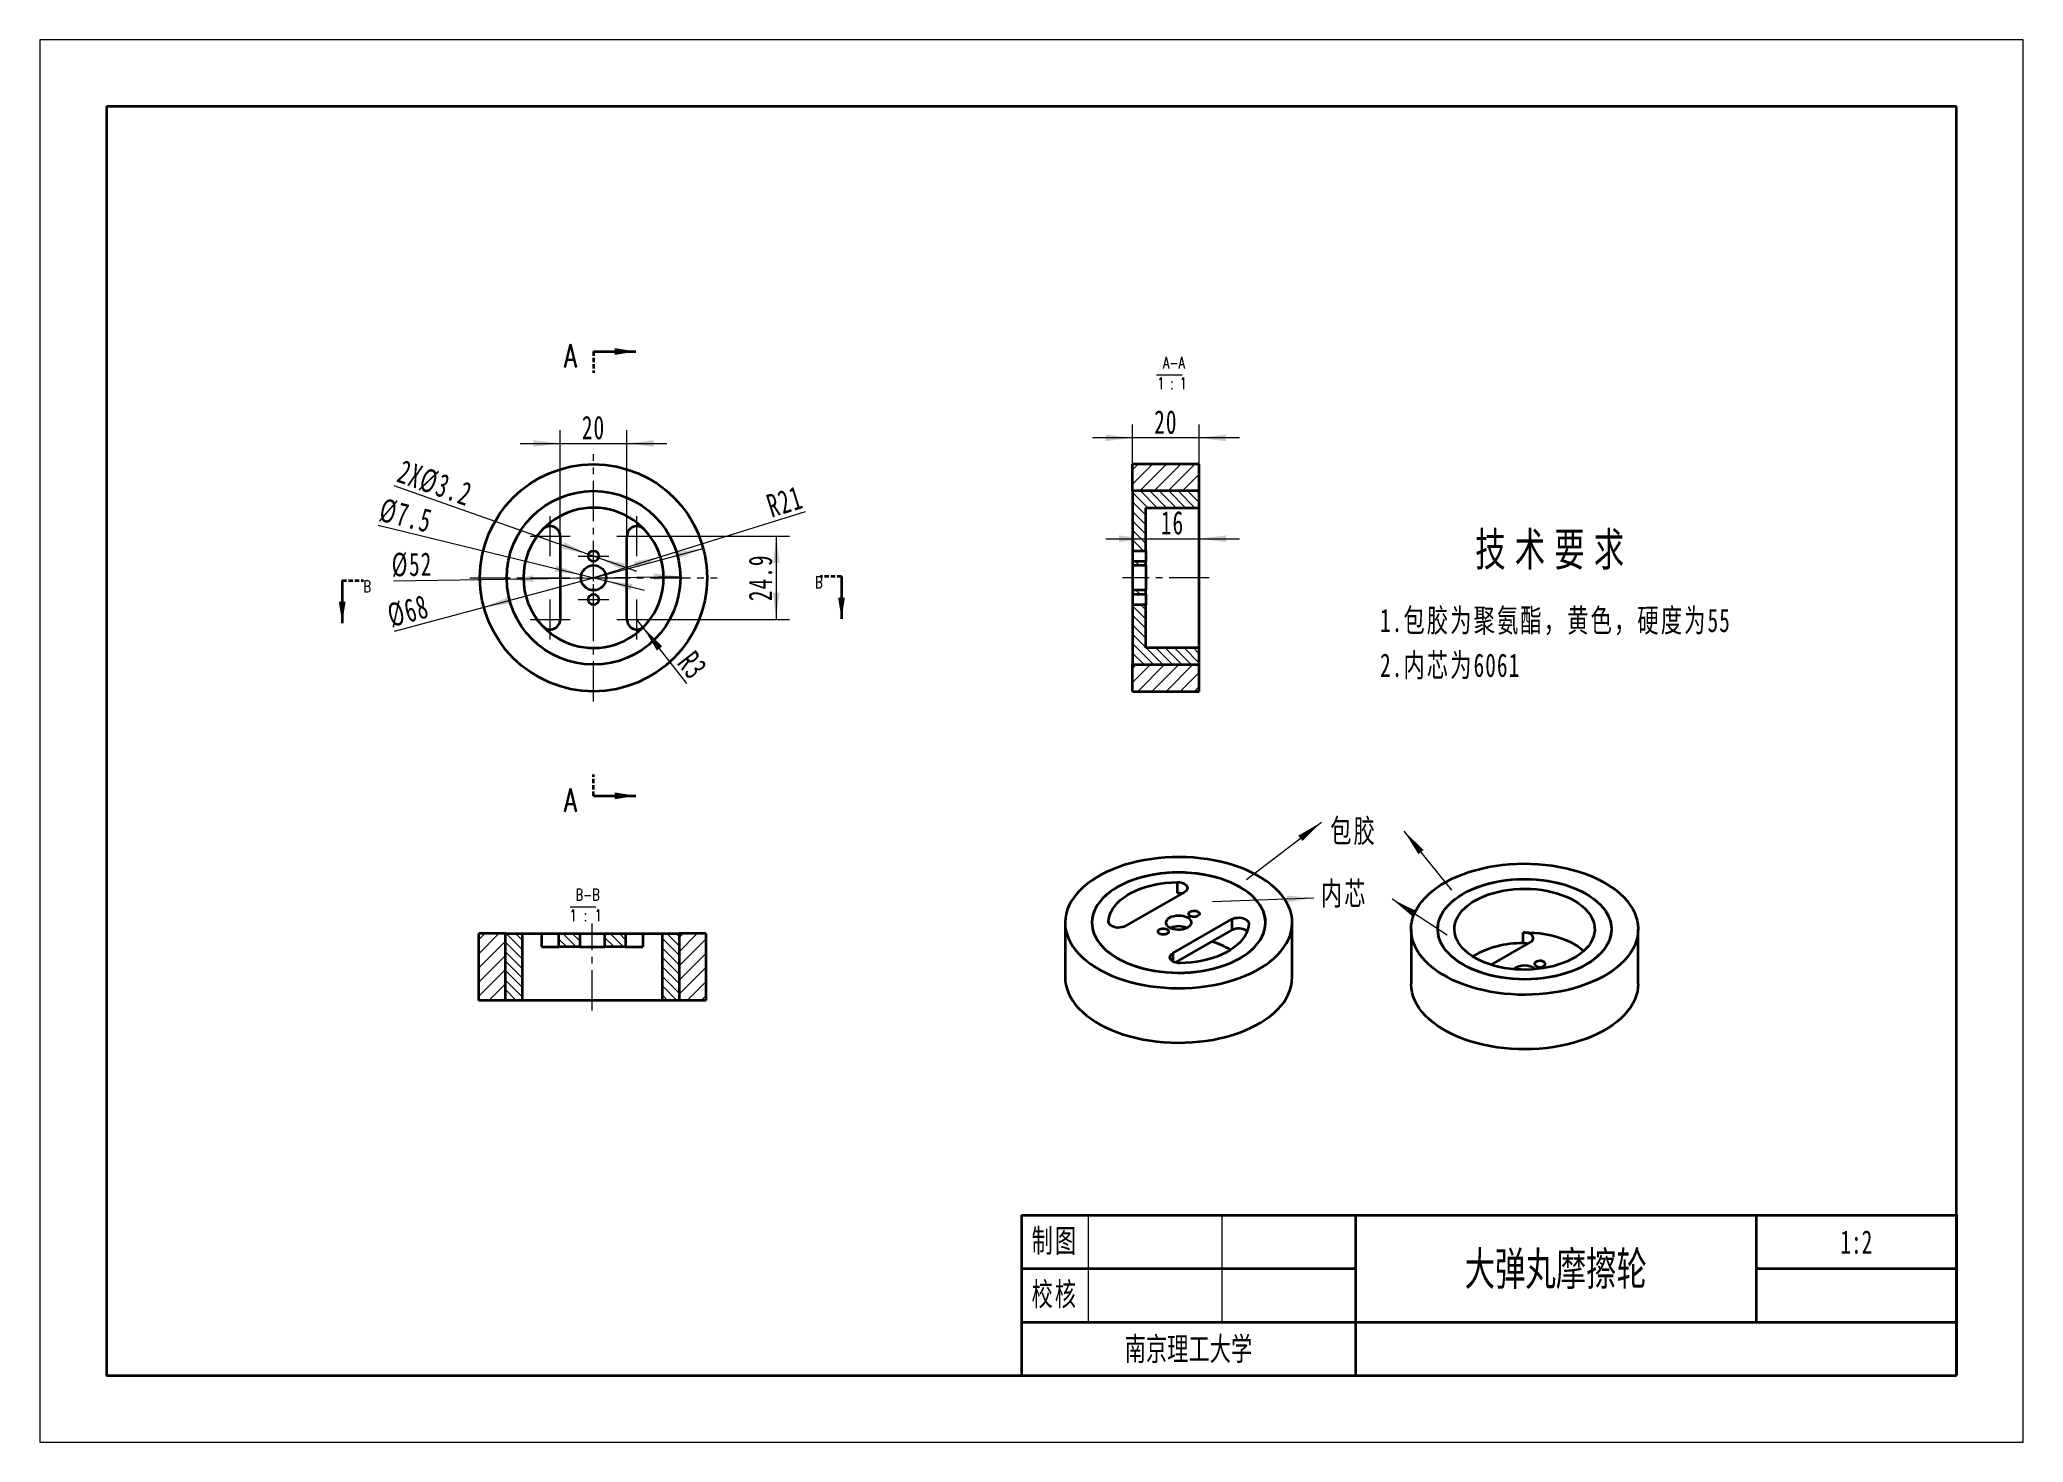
# Model space of a CAD drawing. Header units: millimetres. Extents: x -297 to 297, y -210 to 210.
import ezdxf
from ezdxf.enums import TextEntityAlignment as Align

# ---------------------------------------------------------------- set-up
doc = ezdxf.new("R2010")
doc.units = ezdxf.units.MM
doc.linetypes.add('HIDDEN', pattern=[1.905, 1.27, -0.635])
doc.linetypes.add('点画线', pattern=[18, 12, -2, 2, -2])
doc.layers.get('0').update_dxf_attribs({"lineweight": 35})
for name, color, linetype, lineweight in [('中心线层', 1, '点画线', 18), ('剖面线层', 4, 'Continuous', 18), ('图框', 7, 'Continuous', 18), ('尺寸线层', 3, 'Continuous', 18), ('粗实线层', 7, 'Continuous', 35), ('细实线层', 7, 'Continuous', 18)]:
    doc.layers.add(name, color=color, linetype=linetype, lineweight=lineweight)
doc.styles.add('SLDTEXTSTYLE4', font='txt.shx', dxfattribs={"width": 0.7, "bigfont": 'gbcbig.shx'})
doc.styles.add('SLDTEXTSTYLE5', font='txt.shx', dxfattribs={"width": 0.7, "bigfont": 'gbcbig.shx'})
doc.styles.add('SLDTEXTSTYLE6', font='txt.shx', dxfattribs={"width": 0.62, "bigfont": 'gbcbig.shx'})
doc.styles.add('TitleStyle', font='', dxfattribs={"width": 0.667})
doc.styles.add('标准', font='', dxfattribs={"width": 0.667})
doc.styles.get('TitleStyle').set_extended_font_data('宋体')
doc.styles.get('标准').set_extended_font_data('宋体')
doc.dimstyles.new('GB_尺寸', dxfattribs={"dimscale": 2, "dimtxt": 3.5, "dimasz": 4, "dimexe": 2, "dimexo": 0, "dimtad": 1, "dimdsep": 46, "dimtxsty": '标准', "dimblk": '_CAXARROW', "dimcen": 0, "dimdle": 8, "dimazin": 2, "dimtfac": 0.707107, "dimtdec": 3, "dimtmove": 2, "dimatfit": 3, "dimfxl": 1, "dimfrac": 2, "dimtolj": 1, "dimarcsym": 1})
pattern_1 = [(45, (0, 0), (-2.12132, 2.12132), [])]
pattern_2 = [(315, (0, 0), (1.414214, 1.414214), [])]

# ---------------------------------------------------------------- blocks, each defined once
blk = doc.blocks.new('$CAXA_FRAME_13B17AC1$')
at = {"layer": '粗实线层'}
for p, q in [((-138.5, 95), (-138.5, -95)), ((138.5, 95), (-138.5, 95)), ((138.5, -95), (138.5, 95)), ((-138.5, -95), (138.5, -95))]:
    blk.add_line(p, q, dxfattribs=at)
at = {"layer": '细实线层'}
for p, q in [((148.5, 105), (-148.5, 105)), ((-148.5, 105), (-148.5, -105)), ((148.5, -105), (148.5, 105)), ((-148.5, -105), (148.5, -105))]:
    blk.add_line(p, q, dxfattribs=at)
blk = doc.blocks.new('$CAXA_TITLE_151E506F$')
at = {"layer": '粗实线层'}
for p, q in [((-140, 24), (-140, 0)), ((-140, 24), (0, 24)), ((-90, 24), (-90, 0)), ((-30, 24), (-30, 8)), ((0, 24), (0, 0)), ((0, 24), (0, 8)), ((-140, 16), (-90, 16)), ((-30, 16), (0, 16)), ((-140, 8), (0, 8)), ((-140, 0), (0, 0))]:
    blk.add_line(p, q, dxfattribs=at)
at = {"layer": '细实线层'}
for p, q in [((-130, 24), (-130, 8)), ((-110, 24), (-110, 8))]:
    blk.add_line(p, q, dxfattribs=at)
at = {"layer": '尺寸线层', "char_height": 3.481, "width": 18, "attachment_point": 5, "line_spacing_factor": 0.963108, "style": '标准'}
for s, insert in [('\\T1.1;制图', (-135, 20)), ('\\T1.1;校核', (-135, 12))]:
    blk.add_mtext(s, dxfattribs=dict(at, insert=insert))
at = {"layer": '尺寸线层', "style": '标准', "width": 0.667}
for tag, height, p in [('制图签名', 3.63, (-120, 20)), ('制图日期', 3.63, (-100, 20)), ('图纸比例', 3.63, (-15, 20)), ('图纸名称', 5.19, (-60, 16)), ('校核签名', 3.63, (-120, 12)), ('校核日期', 3.63, (-100, 12)), ('重量', 3.63, (-15, 12)), ('院校名称', 3.63, (-115, 4)), ('图纸编号', 3.63, (-45, 4))]:
    blk.add_attdef(tag, text='', height=height, dxfattribs=at).set_placement(p, align=Align.MIDDLE_CENTER)
blk = doc.blocks.new('SW_NOTE_0')
at = {"layer": '图框', "color": 0}
blk.add_line((-1.23, -0.86), (6.45, -0.86), dxfattribs=at)
at = {"layer": '图框', "color": 0, "char_height": 3.5, "attachment_point": 2}
for s, insert, width, style in [('A-A', (3.94, 4.51), 9.8, 'SLDTEXTSTYLE5'), ('1 : 1', (3.37, -1.7), 9.92, 'SLDTEXTSTYLE6')]:
    blk.add_mtext(s, dxfattribs=dict(at, insert=insert, width=width, style=style))
blk = doc.blocks.new('*X5')
at = {"layer": '尺寸线层', "linetype": 'Continuous'}
for points in [[(-98.31, 57.68), (-106.3, 56.57), (-105.78, 54.64)], [(-163.99, 40.06), (-156.52, 43.1), (-156, 41.17)]]:
    blk.add_hatch(color=0, dxfattribs=at).paths.add_polyline_path(points, flags=0)
at = {"layer": '尺寸线层', "color": 0, "linetype": 'Continuous'}
blk.add_line((-190.77, 32.88), (-98.31, 57.68), dxfattribs=at)
at = {"layer": '尺寸线层', "color": 0, "insert": (-186.65, 38.86), "char_height": 7, "width": 22.0982, "attachment_point": 5, "rotation": 15.01448, "line_spacing_factor": 1.15057, "style": '标准'}
blk.add_mtext('\\T1.1;%%C68', dxfattribs=at)
blk = doc.blocks.new('_CAXARROW')
blk.add_hatch(color=0).paths.add_polyline_path([(0, 0), (-1, 0.125), (-1, -0.125)], flags=0)
blk = doc.blocks.new('*X6')
at = {"layer": '尺寸线层', "linetype": 'Continuous'}
for points in [[(-157.15, 48.48), (-149.16, 49.6), (-149.13, 47.6)], [(-105.15, 49.26), (-113.17, 50.14), (-113.14, 48.14)]]:
    blk.add_hatch(color=0, dxfattribs=at).paths.add_polyline_path(points, flags=0)
at = {"layer": '尺寸线层', "color": 0, "linetype": 'Continuous'}
blk.add_line((-190.94, 47.97), (-105.15, 49.26), dxfattribs=at)
at = {"layer": '尺寸线层', "color": 0, "insert": (-185.5, 52.76), "char_height": 7, "width": 22.046, "attachment_point": 5, "rotation": 0.86085, "line_spacing_factor": 1.15057, "style": '标准'}
blk.add_mtext('\\T1.1;%%C52', dxfattribs=at)
blk = doc.blocks.new('*X7')
at = {"layer": '尺寸线层', "linetype": 'Continuous'}
for points in [[(-134.79, 49.76), (-142.32, 52.63), (-142.8, 50.69)], [(-127.51, 47.98), (-119.5, 47.05), (-119.97, 45.1)]]:
    blk.add_hatch(color=0, dxfattribs=at).paths.add_polyline_path(points, flags=0)
at = {"layer": '尺寸线层', "color": 0, "linetype": 'Continuous'}
blk.add_line((-195.59, 64.63), (-115.85, 45.12), dxfattribs=at)
at = {"layer": '尺寸线层', "color": 0, "insert": (-187.34, 67.43), "char_height": 7, "width": 29.3912, "attachment_point": 5, "rotation": 346.25078, "line_spacing_factor": 1.15057, "style": '标准'}
blk.add_mtext('\\T1.1;%%C7.5', dxfattribs=at)
blk = doc.blocks.new('*X8')
at = {"layer": '尺寸线层', "linetype": 'Continuous'}
for points in [[(-132.66, 55.9), (-139.87, 59.51), (-140.53, 57.62)], [(-129.64, 54.83), (-121.76, 53.11), (-122.43, 51.22)]]:
    blk.add_hatch(color=0, dxfattribs=at).paths.add_polyline_path(points, flags=0)
at = {"layer": '尺寸线层', "color": 0, "linetype": 'Continuous'}
blk.add_line((-190.9, 76.49), (-118.33, 50.83), dxfattribs=at)
at = {"layer": '尺寸线层', "color": 0, "insert": (-178.66, 77.16), "char_height": 7, "width": 45.2815, "attachment_point": 5, "rotation": 340.52873, "line_spacing_factor": 1.15057, "style": '标准'}
blk.add_mtext('\\T1.1;2X%%C3.2', dxfattribs=at)
blk = doc.blocks.new('*X9')
at = {"layer": '尺寸线层', "linetype": 'Continuous'}
for points in [[(-141.15, 89.09), (-149.15, 90.09), (-149.15, 88.09)], [(-121.15, 89.09), (-113.15, 90.09), (-113.15, 88.09)]]:
    blk.add_hatch(color=0, dxfattribs=at).paths.add_polyline_path(points, flags=0)
at = {"layer": '尺寸线层', "color": 0, "linetype": 'Continuous'}
for p, q in [((-141.15, 61.32), (-141.15, 93.09)), ((-121.15, 61.32), (-121.15, 93.09)), ((-153.15, 89.09), (-109.15, 89.09))]:
    blk.add_line(p, q, dxfattribs=at)
at = {"layer": '尺寸线层', "color": 0, "insert": (-131.15, 93.81), "char_height": 7, "width": 14, "attachment_point": 5, "line_spacing_factor": 1.15057, "style": '标准'}
blk.add_mtext('\\T1.1;20', dxfattribs=at)
blk = doc.blocks.new('*X10')
at = {"layer": '尺寸线层', "linetype": 'Continuous'}
for points in [[(-76.42, 61.32), (-75.42, 53.32), (-77.42, 53.32)], [(-76.42, 36.42), (-75.42, 44.42), (-77.42, 44.42)]]:
    blk.add_hatch(color=0, dxfattribs=at).paths.add_polyline_path(points, flags=0)
at = {"layer": '尺寸线层', "color": 0, "linetype": 'Continuous'}
for p, q in [((-118.15, 61.32), (-72.42, 61.32)), ((-76.42, 61.32), (-76.42, 36.42)), ((-118.15, 36.42), (-72.42, 36.42))]:
    blk.add_line(p, q, dxfattribs=at)
at = {"layer": '尺寸线层', "color": 0, "insert": (-81.13, 48.87), "char_height": 7, "width": 27.3045, "attachment_point": 5, "rotation": 90, "line_spacing_factor": 1.15057, "style": '标准'}
blk.add_mtext('\\T1.1;24.9', dxfattribs=at)
blk = doc.blocks.new('*X11')
at = {"layer": '尺寸线层', "linetype": 'Continuous'}
blk.add_hatch(color=0, dxfattribs=at).paths.add_polyline_path([(-111.11, 55.13), (-118.44, 51.79), (-119.04, 53.7)], flags=0)
at = {"layer": '尺寸线层', "color": 0, "linetype": 'Continuous'}
blk.add_line((-67.79, 68.67), (-131.15, 48.87), dxfattribs=at)
at = {"layer": '尺寸线层', "color": 0, "linetype": 'Continuous', "insert": (-73.88, 71.73), "char_height": 7, "width": 19.5941, "attachment_point": 5, "rotation": 17.36053, "line_spacing_factor": 1.15057, "style": '标准'}
blk.add_mtext('\\T1.1;R21', dxfattribs=at)
blk = doc.blocks.new('*X12')
at = {"layer": '尺寸线层', "linetype": 'Continuous'}
blk.add_hatch(color=0, dxfattribs=at).paths.add_polyline_path([(-116.31, 34.05), (-112.19, 27.12), (-110.61, 28.35)], flags=0)
at = {"layer": '尺寸线层', "color": 0, "linetype": 'Continuous'}
blk.add_line((-103.25, 17.25), (-118.15, 36.42), dxfattribs=at)
at = {"layer": '尺寸线层', "color": 0, "linetype": 'Continuous', "insert": (-101.49, 22.66), "char_height": 7, "width": 14, "attachment_point": 5, "rotation": 307.86108, "line_spacing_factor": 1.15057, "style": '标准'}
blk.add_mtext('\\T1.1;R3', dxfattribs=at)
blk = doc.blocks.new('*X13')
at = {"layer": '尺寸线层', "linetype": 'Continuous'}
for points in [[(30.24, 90.77), (22.24, 89.77), (22.24, 91.77)], [(50.24, 90.77), (58.24, 89.77), (58.24, 91.77)]]:
    blk.add_hatch(color=0, dxfattribs=at).paths.add_polyline_path(points, flags=0)
at = {"layer": '尺寸线层', "color": 0, "linetype": 'Continuous'}
for p, q in [((62.24, 90.77), (18.24, 90.77)), ((30.24, 82.87), (30.24, 94.77)), ((50.24, 82.87), (50.24, 94.77))]:
    blk.add_line(p, q, dxfattribs=at)
at = {"layer": '尺寸线层', "color": 0, "insert": (40.24, 95.48), "char_height": 7, "width": 14, "attachment_point": 5, "line_spacing_factor": 1.15057, "style": '标准'}
blk.add_mtext('\\T1.1;20', dxfattribs=at)
blk = doc.blocks.new('*X14')
at = {"layer": '尺寸线层', "linetype": 'Continuous'}
for points in [[(34.24, 60.57), (26.24, 61.57), (26.24, 59.57)], [(50.24, 60.57), (58.24, 61.57), (58.24, 59.57)]]:
    blk.add_hatch(color=0, dxfattribs=at).paths.add_polyline_path(points, flags=0)
at = {"layer": '尺寸线层', "color": 0, "linetype": 'Continuous'}
for p, q in [((34.24, 69.87), (34.24, 56.57)), ((50.24, 69.87), (50.24, 56.57)), ((22.24, 60.57), (62.24, 60.57))]:
    blk.add_line(p, q, dxfattribs=at)
at = {"layer": '尺寸线层', "color": 0, "insert": (42.24, 65.3), "char_height": 7, "width": 14, "attachment_point": 5, "line_spacing_factor": 1.15057, "style": '标准'}
blk.add_mtext('\\T1.1;16', dxfattribs=at)
blk = doc.blocks.new('SW_NOTE_1')
at = {"layer": '图框', "color": 0}
blk.add_line((-1.23, -0.86), (6.45, -0.86), dxfattribs=at)
at = {"layer": '图框', "color": 0, "char_height": 3.5, "attachment_point": 2}
for s, insert, width, style in [('B-B', (3.94, 4.51), 9.1, 'SLDTEXTSTYLE4'), ('1 : 1', (3.37, -1.7), 11.2, 'SLDTEXTSTYLE5')]:
    blk.add_mtext(s, dxfattribs=dict(at, insert=insert, width=width, style=style))
blk = doc.blocks.new('*X16')
at = {"layer": '尺寸线层'}
blk.add_hatch(color=256, dxfattribs=at).paths.add_polyline_path([(22.52, 17.16), (15.55, 13.11), (16.77, 11.52)], flags=0)
blk.add_line((0, 0), (22.52, 17.16), dxfattribs=at)
blk = doc.blocks.new('*X17')
at = {"layer": '尺寸线层'}
blk.add_hatch(color=256, dxfattribs=at).paths.add_polyline_path([(30.39, 1.07), (22.36, 1.79), (22.43, -0.21)], flags=0)
blk.add_line((0, 0), (30.39, 1.07), dxfattribs=at)
blk = doc.blocks.new('*X18')
at = {"layer": '尺寸线层'}
blk.add_hatch(color=256, dxfattribs=at).paths.add_polyline_path([(-14.3, 17.64), (-10.04, 10.79), (-8.48, 12.05)], flags=0)
blk.add_line((0, 0), (-14.3, 17.64), dxfattribs=at)
blk = doc.blocks.new('*X19')
at = {"layer": '尺寸线层'}
blk.add_hatch(color=256, dxfattribs=at).paths.add_polyline_path([(-16.45, 10.8), (-10.31, 5.58), (-9.21, 7.25)], flags=0)
blk.add_line((0, 0), (-16.45, 10.8), dxfattribs=at)
blk = doc.blocks.new('*X20')
at = {"layer": '尺寸线层', "color": 0, "linetype": 'Continuous', "lineweight": -2, "line_spacing_factor": 1.15057}
for s, insert, char_height, width, attachment_point, style in [('\\T1.3;技术要求', (52.16, 0), 10, 291.8226, 2, 'TitleStyle'), ('\\T1.1;\\pxi-1,l1;1.包胶为聚氨酯，黄色，硬度为55\\P2.内芯为6061\\P', (0, -22.77), 7, 145.9113, 1, '标准')]:
    blk.add_mtext(s, dxfattribs=dict(at, insert=insert, char_height=char_height, width=width, attachment_point=attachment_point, style=style))

msp = doc.modelspace()

# ---------------------------------------------------------------- hatches: boundary and pattern name
at = {"layer": '剖面线层'}
h = msp.add_hatch(dxfattribs=at)
h.set_pattern_fill('无图案', color=256, style=0, pattern_type=0)
h.set_pattern_definition(pattern_1)
h.paths.add_polyline_path([(50.244, 74.867), (50.244, 79.619), (50.244, 82.867), (30.244, 82.867), (30.244, 74.867)], flags=0)
h.paths.add_polyline_path([(50.244, 14.867), (50.244, 18.367), (50.244, 22.867), (30.244, 22.867), (30.244, 14.867)], flags=0)
h = msp.add_hatch(dxfattribs=at)
h.set_pattern_fill('无图案', color=256, style=0, pattern_type=0)
h.set_pattern_definition(pattern_2)
h.paths.add_polyline_path([(50.244, 69.867), (50.244, 70.324), (50.244, 74.867), (30.244, 74.867), (30.244, 56.967), (34.244, 56.967), (34.244, 69.867)], flags=0)
h.paths.add_polyline_path([(34.244, 27.867), (34.244, 33.859), (34.244, 40.767), (30.244, 40.767), (30.244, 22.867), (50.244, 22.867), (50.244, 27.867)], flags=0)
h.paths.add_polyline_path([(34.244, 43.967), (34.244, 44.623), (34.244, 45.117), (30.244, 45.117), (30.244, 43.967)], flags=0)
h.paths.add_polyline_path([(34.244, 52.617), (34.244, 53.574), (34.244, 53.767), (30.244, 53.767), (30.244, 52.617)], flags=0)
h = msp.add_hatch(dxfattribs=at)
h.set_pattern_fill('无图案', color=256, style=0, pattern_type=0)
h.set_pattern_definition(pattern_1)
h.paths.add_polyline_path([(-165.526, -77.66), (-165.526, -67.814), (-165.526, -57.66), (-157.526, -57.66), (-157.526, -77.66)], flags=0)
h.paths.add_polyline_path([(-105.526, -77.66), (-105.526, -65.431), (-105.526, -57.66), (-97.526, -57.66), (-97.526, -77.66)], flags=0)
h = msp.add_hatch(dxfattribs=at)
h.set_pattern_fill('无图案', color=256, style=0, pattern_type=0)
h.set_pattern_definition(pattern_2)
h.paths.add_polyline_path([(-157.526, -77.66), (-157.526, -62.928), (-157.526, -57.66), (-152.526, -57.66), (-152.526, -77.66)], flags=0)
h.paths.add_polyline_path([(-141.526, -61.66), (-141.526, -59.949), (-141.526, -57.66), (-135.276, -57.66), (-135.276, -61.66)], flags=0)
h.paths.add_polyline_path([(-127.776, -61.66), (-127.776, -59.949), (-127.776, -57.66), (-121.526, -57.66), (-121.526, -61.66)], flags=0)
h.paths.add_polyline_path([(-110.526, -77.66), (-110.526, -65.788), (-110.526, -57.66), (-105.526, -57.66), (-105.526, -77.66)], flags=0)
at = {"layer": '粗实线层', "linetype": 'Continuous'}
for points in [[(-118.449, 116.627), (-124.799, 117.643), (-124.799, 115.611)], [(-206.405, 35.332), (-205.389, 41.682), (-207.421, 41.682)], [(-56.889, 36.584), (-55.873, 42.934), (-57.905, 42.934)], [(-118.449, -16.417), (-124.799, -15.401), (-124.799, -17.433)]]:
    msp.add_hatch(color=7, dxfattribs=at).paths.add_polyline_path(points, flags=0)

# ---------------------------------------------------------------- linework, layer by layer
at = {"layer": '中心线层'}
for p, q in [((-131.149, 11.867), (-131.149, 85.867)), ((-144.149, 55.317), (-144.149, 67.317)), ((-118.149, 55.317), (-118.149, 67.317)), ((-150.149, 61.317), (-138.149, 61.317)), ((-131.149, 50.767), (-131.149, 59.967)), ((-124.149, 61.317), (-112.149, 61.317)), ((-135.749, 55.367), (-126.549, 55.367)), ((-168.149, 48.867), (-94.149, 48.867)), ((53.244, 48.867), (27.244, 48.867)), ((-144.149, 30.417), (-144.149, 42.417)), ((-135.749, 42.367), (-126.549, 42.367)), ((-131.149, 37.767), (-131.149, 46.967)), ((-118.149, 30.417), (-118.149, 42.417)), ((-150.149, 36.417), (-138.149, 36.417)), ((-124.149, 36.417), (-112.149, 36.417)), ((-131.526, -80.66), (-131.526, -54.66))]:
    msp.add_line(p, q, dxfattribs=at)
at = {"layer": '粗实线层', "color": 7, "linetype": 'HIDDEN'}
for p, q in [((-131.149, 116.627), (-131.149, 110.277)), ((-206.405, 48.032), (-200.055, 48.032)), ((-56.889, 49.284), (-63.239, 49.284)), ((-131.149, -16.417), (-131.149, -10.067))]:
    msp.add_line(p, q, dxfattribs=at)
at = {"layer": '粗实线层', "color": 7, "linetype": 'Continuous'}
for p, q in [((-131.149, 116.627), (-118.449, 116.627)), ((50.244, 82.867), (30.244, 82.867)), ((30.244, 74.867), (30.244, 82.867)), ((50.244, 74.867), (50.244, 82.867)), ((50.244, 74.867), (50.244, 82.867)), ((50.244, 74.867), (30.244, 74.867)), ((30.244, 74.867), (30.244, 56.967)), ((50.244, 69.867), (50.244, 74.867)), ((50.244, 69.867), (50.244, 74.867)), ((34.244, 56.967), (34.244, 69.867)), ((34.244, 69.867), (50.244, 69.867)), ((50.244, 27.867), (50.244, 69.867)), ((50.244, 27.867), (50.244, 69.867)), ((-141.149, 61.317), (-141.149, 36.417)), ((-121.149, 36.417), (-121.149, 61.317)), ((30.244, 56.967), (34.244, 56.967)), ((30.244, 56.967), (30.244, 53.767)), ((34.244, 53.767), (30.244, 53.767)), ((30.244, 53.767), (30.244, 52.617)), ((34.244, 56.967), (34.244, 53.767)), ((34.244, 52.617), (34.244, 53.767)), ((-206.405, 48.032), (-206.405, 35.332)), ((-56.889, 49.284), (-56.889, 36.584)), ((30.244, 52.617), (34.244, 52.617)), ((30.244, 52.617), (30.244, 45.117)), ((34.244, 52.617), (34.244, 45.117)), ((30.244, 45.117), (30.244, 43.967)), ((34.244, 45.117), (30.244, 45.117)), ((30.244, 43.967), (34.244, 43.967)), ((30.244, 43.967), (30.244, 40.767)), ((34.244, 43.967), (34.244, 45.117)), ((34.244, 43.967), (34.244, 40.767)), ((34.244, 40.767), (30.244, 40.767)), ((30.244, 40.767), (30.244, 22.867)), ((34.244, 27.867), (34.244, 40.767)), ((50.244, 27.867), (34.244, 27.867)), ((50.244, 22.867), (50.244, 27.867)), ((50.244, 22.867), (50.244, 27.867)), ((30.244, 22.867), (50.244, 22.867)), ((30.244, 14.867), (30.244, 22.867)), ((50.244, 14.867), (50.244, 22.867)), ((50.244, 14.867), (50.244, 22.867)), ((30.244, 14.867), (50.244, 14.867)), ((-131.149, -16.417), (-118.449, -16.417)), ((45.804, -45.227), (28.197, -55.393)), ((43.618, -42.27), (43.619, -45.536)), ((42.338, -63.558), (59.946, -53.392)), ((59.946, -53.392), (59.946, -56.658)), ((-165.526, -77.66), (-165.526, -57.66)), ((-157.526, -57.66), (-165.526, -57.66)), ((-157.526, -77.66), (-157.526, -57.66)), ((-157.526, -57.66), (-152.526, -57.66)), ((-152.526, -57.66), (-152.526, -77.66)), ((-152.526, -57.66), (-146.693, -57.66)), ((-146.693, -57.66), (-146.693, -61.66)), ((-146.693, -57.66), (-141.526, -57.66)), ((-141.526, -61.66), (-141.526, -57.66)), ((-141.526, -57.66), (-135.276, -57.66)), ((-135.276, -57.66), (-135.276, -61.66)), ((-135.276, -57.66), (-127.776, -57.66)), ((-127.776, -57.66), (-121.526, -57.66)), ((-127.776, -61.66), (-127.776, -57.66)), ((-121.526, -57.66), (-121.526, -61.66)), ((-121.526, -57.66), (-116.359, -57.66)), ((-116.359, -57.66), (-116.359, -61.66)), ((-116.359, -57.66), (-110.526, -57.66)), ((-110.526, -77.66), (-110.526, -57.66)), ((-110.526, -57.66), (-105.526, -57.66)), ((-105.526, -57.66), (-105.526, -77.66)), ((-97.526, -57.66), (-105.526, -57.66)), ((-97.526, -57.66), (-97.526, -77.66)), ((10.071, -54.394), (10.072, -70.724)), ((43.166, -66.346), (59.946, -56.658)), ((78.072, -70.72), (78.071, -54.391)), ((113.66, -56.359), (113.661, -72.689)), ((147.208, -60.565), (147.208, -57.299)), ((181.661, -72.686), (181.66, -56.356)), ((-146.693, -61.66), (-141.526, -61.66)), ((-135.276, -61.66), (-141.526, -61.66)), ((-135.276, -61.66), (-127.776, -61.66)), ((-121.526, -61.66), (-127.776, -61.66)), ((-121.526, -61.66), (-116.359, -61.66)), ((137.672, -67.024), (149.394, -60.256)), ((-157.526, -77.66), (-165.526, -77.66)), ((-152.526, -77.66), (-157.526, -77.66)), ((-110.526, -77.66), (-152.526, -77.66)), ((-105.526, -77.66), (-110.526, -77.66)), ((-97.526, -77.66), (-105.526, -77.66))]:
    msp.add_line(p, q, dxfattribs=at)
at = {"layer": '粗实线层', "color": 8, "linetype": 'Continuous'}
for p, q in [((23.076, -54.131), (23.076, -54.206)), ((42.338, -63.558), (42.338, -66.008))]:
    msp.add_line(p, q, dxfattribs=at)
at = {"layer": '粗实线层', "color": 7, "linetype": 'Continuous'}
for points in [[(73.755, -63.964), (74.738, -62.869), (75.599, -61.74), (76.336, -60.583), (76.946, -59.401), (77.425, -58.199), (77.774, -56.982), (77.989, -55.755), (78.07, -54.523), (78.018, -53.29), (77.831, -52.062), (77.511, -50.842), (77.059, -49.637), (76.477, -48.45), (75.767, -47.287), (74.932, -46.152), (73.975, -45.05), (72.9, -43.984), (71.711, -42.959), (70.413, -41.98), (69.011, -41.05), (67.511, -40.172), (65.919, -39.35), (64.24, -38.588), (62.481, -37.888), (60.65, -37.253), (58.753, -36.686), (56.799, -36.189), (54.794, -35.763), (52.747, -35.411), (50.666, -35.134), (48.558, -34.933), (46.433, -34.809), (44.299, -34.762), (42.164, -34.793), (40.036, -34.9), (37.924, -35.085), (35.836, -35.346), (33.781, -35.682), (31.767, -36.093), (29.801, -36.575), (27.891, -37.127), (26.046, -37.748), (24.271, -38.434), (22.575, -39.184), (20.963, -39.993), (19.443, -40.859), (18.019, -41.779), (16.699, -42.748), (15.487, -43.764), (14.387, -44.821), (13.405, -45.916), (12.543, -47.045), (11.806, -48.202), (11.197, -49.384), (10.717, -50.586), (10.369, -51.803), (10.153, -53.03), (10.072, -54.262), (10.125, -55.495), (10.311, -56.724), (10.631, -57.943), (11.083, -59.148), (11.666, -60.335), (12.376, -61.498), (13.211, -62.633), (14.168, -63.735), (15.243, -64.801), (16.431, -65.826), (17.729, -66.805), (19.131, -67.735), (20.631, -68.613), (22.224, -69.435), (23.903, -70.197), (25.661, -70.897), (27.492, -71.532), (29.389, -72.099), (31.343, -72.597), (33.348, -73.022), (35.395, -73.374), (37.477, -73.651), (39.584, -73.852), (41.709, -73.976), (43.843, -74.023), (45.979, -73.993), (48.106, -73.885), (50.218, -73.7), (52.306, -73.439), (54.361, -73.103), (56.375, -72.693), (58.341, -72.21), (60.251, -71.658), (62.097, -71.037), (63.871, -70.351), (65.568, -69.601), (67.179, -68.792), (68.7, -67.926), (70.123, -67.006), (71.443, -66.037), (72.656, -65.021), (73.755, -63.964)], [(62.455, -65.008), (63.72, -64.223), (64.884, -63.389), (65.943, -62.509), (66.89, -61.587), (67.721, -60.629), (68.431, -59.639), (69.018, -58.622), (69.477, -57.584), (69.806, -56.529), (70.005, -55.463), (70.071, -54.393), (70.005, -53.322), (69.807, -52.256), (69.477, -51.202), (69.018, -50.163), (68.432, -49.146), (67.722, -48.156), (66.891, -47.198), (65.944, -46.276), (64.886, -45.396), (63.722, -44.562), (62.457, -43.777), (61.099, -43.047), (59.653, -42.375), (58.129, -41.764), (56.533, -41.217), (54.873, -40.737), (53.159, -40.327), (51.398, -39.989), (49.599, -39.724), (47.773, -39.533), (45.927, -39.419), (44.073, -39.381), (42.218, -39.419), (40.372, -39.533), (38.546, -39.724), (36.747, -39.989), (34.986, -40.327), (33.272, -40.737), (31.612, -41.217), (30.016, -41.764), (28.491, -42.375), (27.046, -43.047), (25.687, -43.777), (24.423, -44.562), (23.258, -45.396), (22.199, -46.276), (21.252, -47.198), (20.421, -48.156), (19.711, -49.146), (19.125, -50.163), (18.666, -51.202), (18.336, -52.256), (18.137, -53.322), (18.071, -54.393), (18.137, -55.463), (18.336, -56.529), (18.665, -57.584), (19.124, -58.622), (19.71, -59.639), (20.42, -60.629), (21.251, -61.587), (22.198, -62.509), (23.256, -63.389), (24.421, -64.223), (25.685, -65.008), (27.044, -65.738), (28.489, -66.41), (30.013, -67.021), (31.609, -67.568), (33.269, -68.048), (34.984, -68.458), (36.745, -68.796), (38.543, -69.061), (40.37, -69.252), (42.215, -69.366), (44.07, -69.404), (45.925, -69.366), (47.77, -69.252), (49.596, -69.061), (51.395, -68.796), (53.156, -68.458), (54.871, -68.048), (56.53, -67.568), (58.127, -67.021), (59.651, -66.41), (61.096, -65.738), (62.455, -65.008)], [(66.771, -61.712), (67.617, -60.758), (68.344, -59.772), (68.947, -58.758), (69.423, -57.723), (69.77, -56.67), (69.986, -55.606), (70.07, -54.535), (70.021, -53.464), (69.841, -52.397), (69.529, -51.341), (69.087, -50.3), (68.518, -49.28), (67.824, -48.286), (67.009, -47.324), (66.077, -46.397), (65.033, -45.511), (63.882, -44.67), (62.631, -43.879), (61.284, -43.141), (59.85, -42.461), (58.336, -41.841), (56.749, -41.286), (55.097, -40.797), (53.39, -40.378), (51.634, -40.03), (49.84, -39.755), (48.017, -39.554), (46.174, -39.43), (44.32, -39.381), (42.464, -39.409), (40.617, -39.514), (38.787, -39.694), (36.985, -39.949), (35.218, -40.278), (33.497, -40.679), (31.829, -41.149), (30.224, -41.687), (28.689, -42.29), (27.233, -42.954), (25.863, -43.677), (24.585, -44.454), (23.407, -45.282), (22.334, -46.157), (21.372, -47.073), (20.525, -48.027), (19.798, -49.013), (19.195, -50.027), (18.719, -51.062), (18.372, -52.115), (18.156, -53.179), (18.072, -54.25), (18.121, -55.321), (18.302, -56.388), (18.614, -57.444), (19.055, -58.485), (19.625, -59.505), (20.319, -60.499), (21.133, -61.461), (22.065, -62.388), (23.109, -63.274), (24.26, -64.115), (25.512, -64.906), (26.858, -65.644), (28.292, -66.324), (29.806, -66.944), (31.393, -67.499), (33.045, -67.988), (34.753, -68.407), (36.508, -68.756), (38.302, -69.03), (40.125, -69.231), (41.969, -69.355), (43.823, -69.404), (45.678, -69.376), (47.525, -69.271), (49.355, -69.091), (51.158, -68.836), (52.924, -68.507), (54.646, -68.106), (56.313, -67.636), (57.918, -67.098), (59.453, -66.495), (60.909, -65.831), (62.279, -65.108), (63.557, -64.331), (64.735, -63.503), (65.808, -62.628), (66.771, -61.712)], [(131.085, -39.218), (132.981, -38.651), (134.936, -38.154), (136.941, -37.728), (138.988, -37.376), (141.069, -37.099), (143.177, -36.898), (145.302, -36.774), (147.436, -36.727), (149.571, -36.758), (151.699, -36.866), (153.811, -37.05), (155.898, -37.312), (157.953, -37.648), (159.968, -38.058), (161.934, -38.54), (163.843, -39.093), (165.689, -39.713), (167.463, -40.4), (169.159, -41.149), (170.771, -41.958), (172.291, -42.825), (173.714, -43.744), (175.034, -44.714), (176.247, -45.729), (177.346, -46.786), (178.328, -47.881), (179.189, -49.01), (179.926, -50.168), (180.536, -51.35), (181.015, -52.551), (181.363, -53.768), (181.578, -54.995), (181.659, -56.227), (181.606, -57.46), (181.419, -58.689), (181.099, -59.908), (180.647, -61.113), (180.065, -62.3), (179.354, -63.463), (178.519, -64.598), (177.562, -65.701), (176.487, -66.766), (175.298, -67.791), (174, -68.77), (172.598, -69.701), (171.098, -70.579), (169.505, -71.4), (167.826, -72.163), (166.067, -72.862), (164.236, -73.497), (162.339, -74.064), (160.384, -74.562), (158.38, -74.987), (156.332, -75.339), (154.251, -75.616), (152.144, -75.817), (150.019, -75.941), (147.884, -75.988), (145.749, -75.958), (143.621, -75.85), (141.509, -75.665), (139.422, -75.404), (137.367, -75.068), (135.352, -74.658), (133.387, -74.176), (131.477, -73.623), (129.632, -73.002), (127.857, -72.316), (126.161, -71.566), (124.549, -70.757), (123.029, -69.891), (121.606, -68.971), (120.286, -68.002), (119.074, -66.986), (117.974, -65.929), (116.992, -64.834), (116.131, -63.705), (115.394, -62.548), (114.785, -61.366), (114.305, -60.164), (113.957, -58.947), (113.742, -57.72), (113.661, -56.488), (113.714, -55.255), (113.901, -54.027), (114.221, -52.807), (114.673, -51.602), (115.256, -50.416), (115.966, -49.253), (116.801, -48.117), (117.758, -47.015), (118.834, -45.949), (120.022, -44.925), (121.32, -43.945), (122.722, -43.015), (124.223, -42.137), (125.816, -41.315), (127.495, -40.553), (129.253, -39.853), (131.085, -39.218)], [(129.276, -45.743), (130.635, -45.012), (132.08, -44.34), (133.605, -43.729), (135.201, -43.182), (136.861, -42.702), (138.575, -42.292), (140.336, -41.954), (142.135, -41.689), (143.961, -41.499), (145.807, -41.384), (147.662, -41.346), (149.516, -41.384), (151.362, -41.499), (153.188, -41.689), (154.987, -41.954), (156.748, -42.292), (158.462, -42.702), (160.122, -43.182), (161.718, -43.729), (163.242, -44.34), (164.688, -45.012), (166.046, -45.743), (167.311, -46.527), (168.475, -47.361), (169.533, -48.242), (170.48, -49.163), (171.311, -50.122), (172.021, -51.112), (172.607, -52.128), (173.066, -53.167), (173.396, -54.221), (173.594, -55.287), (173.66, -56.358), (173.594, -57.429), (173.395, -58.494), (173.066, -59.549), (172.607, -60.587), (172.02, -61.604), (171.31, -62.594), (170.479, -63.552), (169.532, -64.474), (168.473, -65.354), (167.309, -66.188), (166.044, -66.973), (164.685, -67.703), (163.24, -68.375), (161.716, -68.987), (160.119, -69.533), (158.46, -70.013), (156.745, -70.423), (154.984, -70.762), (153.185, -71.027), (151.359, -71.217), (149.514, -71.331), (147.659, -71.37), (145.804, -71.331), (143.959, -71.217), (142.132, -71.027), (140.334, -70.762), (138.573, -70.423), (136.858, -70.013), (135.198, -69.533), (133.602, -68.987), (132.078, -68.375), (130.633, -67.703), (129.274, -66.973), (128.01, -66.188), (126.845, -65.354), (125.787, -64.474), (124.84, -63.552), (124.009, -62.594), (123.299, -61.604), (122.713, -60.587), (122.254, -59.549), (121.925, -58.494), (121.726, -57.429), (121.66, -56.358), (121.726, -55.287), (121.925, -54.221), (122.255, -53.167), (122.714, -52.128), (123.3, -51.112), (124.01, -50.122), (124.841, -49.163), (125.788, -48.242), (126.847, -47.361), (128.012, -46.527), (129.276, -45.743)], [(134.985, -43.251), (136.636, -42.762), (138.344, -42.343), (140.1, -41.995), (141.894, -41.72), (143.717, -41.52), (145.56, -41.395), (147.415, -41.347), (149.27, -41.375), (151.117, -41.479), (152.947, -41.659), (154.749, -41.914), (156.516, -42.243), (158.237, -42.644), (159.905, -43.114), (161.51, -43.652), (163.044, -44.255), (164.5, -44.92), (165.87, -45.642), (167.148, -46.42), (168.326, -47.248), (169.399, -48.122), (170.361, -49.038), (171.207, -49.992), (171.934, -50.978), (172.537, -51.992), (173.013, -53.028), (173.359, -54.08), (173.575, -55.145), (173.659, -56.215), (173.61, -57.286), (173.429, -58.353), (173.117, -59.409), (172.675, -60.45), (172.106, -61.47), (171.412, -62.464), (170.596, -63.427), (169.664, -64.353), (168.62, -65.239), (167.47, -66.08), (166.218, -66.871), (164.871, -67.609), (163.437, -68.289), (161.923, -68.909), (160.336, -69.464), (158.684, -69.953), (156.976, -70.373), (155.22, -70.721), (153.427, -70.996), (151.603, -71.196), (149.76, -71.321), (147.906, -71.369), (146.05, -71.341), (144.203, -71.236), (142.374, -71.056), (140.571, -70.801), (138.805, -70.472), (137.083, -70.072), (135.416, -69.601), (133.811, -69.063), (132.276, -68.46), (130.82, -67.796), (129.45, -67.073), (128.172, -66.296), (126.994, -65.468), (125.921, -64.593), (124.959, -63.677), (124.113, -62.723), (123.386, -61.737), (122.784, -60.724), (122.308, -59.688), (121.961, -58.635), (121.745, -57.571), (121.661, -56.5), (121.71, -55.429), (121.891, -54.363), (122.203, -53.306), (122.645, -52.265), (123.215, -51.245), (123.909, -50.252), (124.724, -49.289), (125.656, -48.362), (126.7, -47.476), (127.851, -46.635), (129.103, -45.844), (130.449, -45.106), (131.883, -44.426), (133.398, -43.807), (134.985, -43.251)], [(23.076, -54.131), (23.18, -53.158), (23.42, -52.193), (23.792, -51.243), (24.296, -50.312), (24.928, -49.409), (25.683, -48.537), (26.557, -47.703), (27.544, -46.913), (28.638, -46.17), (29.831, -45.481), (31.117, -44.85), (32.486, -44.28), (33.931, -43.775), (35.44, -43.339), (37.006, -42.975), (38.617, -42.684), (40.263, -42.469), (41.934, -42.331), (43.618, -42.27)], [(43.618, -42.27), (44.263, -42.303), (44.881, -42.414), (45.443, -42.599), (45.923, -42.85), (46.299, -43.154), (46.553, -43.498), (46.674, -43.865), (46.655, -44.238), (46.498, -44.601), (46.21, -44.936), (45.804, -45.227)], [(132.812, -47.784), (134.038, -47.13), (135.351, -46.534), (136.742, -46.001), (138.202, -45.532), (139.721, -45.133), (141.291, -44.804), (142.901, -44.548), (144.541, -44.367), (146.201, -44.262), (147.87, -44.233), (149.538, -44.281), (151.194, -44.405), (152.827, -44.605), (154.428, -44.879), (155.986, -45.226), (157.491, -45.643), (158.935, -46.128), (160.307, -46.678), (161.599, -47.288), (162.802, -47.956), (163.911, -48.677), (164.916, -49.447), (165.812, -50.26), (166.594, -51.112), (167.256, -51.998), (167.794, -52.91), (168.204, -53.845), (168.485, -54.795), (168.634, -55.755), (168.651, -56.719), (168.535, -57.681), (168.286, -58.634), (167.908, -59.573), (167.401, -60.492), (166.77, -61.385), (166.018, -62.245), (165.149, -63.069), (164.17, -63.85), (163.087, -64.584), (161.906, -65.266), (160.636, -65.891), (159.283, -66.456), (157.856, -66.957), (156.366, -67.392), (154.82, -67.756), (153.229, -68.049), (151.602, -68.267), (149.951, -68.41), (148.285, -68.477), (146.616, -68.468), (144.952, -68.382), (143.306, -68.219), (141.688, -67.982), (140.107, -67.672), (138.574, -67.289), (137.099, -66.838), (135.69, -66.321), (134.357, -65.74), (133.108, -65.1), (131.951, -64.405), (130.894, -63.659), (129.942, -62.867), (129.102, -62.034), (128.38, -61.164), (127.78, -60.265), (127.305, -59.34), (126.959, -58.397), (126.744, -57.441), (126.661, -56.478), (126.711, -55.515), (126.893, -54.556), (127.207, -53.609), (127.65, -52.68), (128.219, -51.773), (128.912, -50.896), (129.723, -50.053), (130.647, -49.25), (131.679, -48.492), (132.812, -47.784)], [(41.42, -52.862), (41.969, -52.599), (42.595, -52.402), (43.274, -52.277), (43.982, -52.228), (44.693, -52.257), (45.382, -52.364), (46.023, -52.544), (46.594, -52.79), (47.073, -53.095), (47.444, -53.446), (47.693, -53.832), (47.812, -54.238), (47.795, -54.65), (47.643, -55.052), (47.362, -55.43), (46.963, -55.771), (46.459, -56.062), (45.868, -56.293), (45.213, -56.455), (44.516, -56.542), (43.803, -56.552), (43.1, -56.484), (42.432, -56.34), (41.824, -56.126), (41.296, -55.849), (40.869, -55.519), (40.558, -55.149), (40.373, -54.752), (40.322, -54.341), (40.407, -53.932), (40.624, -53.54), (40.966, -53.179), (41.42, -52.862)], [(47.536, -51.086), (47.92, -50.922), (48.37, -50.831), (48.847, -50.821), (49.307, -50.892), (49.711, -51.039), (50.022, -51.247), (50.213, -51.5), (50.266, -51.773), (50.178, -52.044), (49.955, -52.287), (49.618, -52.482), (49.196, -52.611), (48.727, -52.662), (48.253, -52.631), (47.816, -52.521), (47.455, -52.341), (47.201, -52.108), (47.078, -51.842), (47.095, -51.567), (47.253, -51.307), (47.536, -51.086)], [(59.946, -53.392), (60.45, -53.158), (61.03, -52.992), (61.658, -52.901), (62.305, -52.89), (62.941, -52.96), (63.536, -53.107), (64.063, -53.324), (64.497, -53.601), (64.817, -53.926), (65.01, -54.282), (65.066, -54.655)], [(28.197, -55.393), (27.692, -55.627), (27.113, -55.793), (26.485, -55.884), (25.838, -55.895), (25.202, -55.825), (24.607, -55.678), (24.08, -55.461), (23.646, -55.184), (23.325, -54.86), (23.132, -54.503), (23.076, -54.131)], [(38.343, -56.393), (38.727, -56.23), (39.177, -56.139), (39.654, -56.128), (40.115, -56.2), (40.518, -56.346), (40.83, -56.555), (41.02, -56.807), (41.074, -57.081), (40.985, -57.351), (40.762, -57.595), (40.425, -57.79), (40.003, -57.918), (39.534, -57.969), (39.061, -57.939), (38.623, -57.828), (38.262, -57.649), (38.008, -57.416), (37.885, -57.15), (37.903, -56.875), (38.06, -56.615), (38.343, -56.393)], [(65.066, -54.655), (64.962, -55.627), (64.723, -56.592), (64.35, -57.543), (63.846, -58.473), (63.215, -59.376), (62.459, -60.248), (61.585, -61.082), (60.598, -61.872), (59.504, -62.615), (58.311, -63.304), (57.025, -63.935), (55.656, -64.505), (54.212, -65.01), (52.702, -65.446), (51.137, -65.81), (49.526, -66.101), (47.879, -66.316), (46.209, -66.455), (44.524, -66.515)], [(147.208, -57.299), (148.902, -57.317), (150.588, -57.415), (152.255, -57.59), (153.892, -57.842), (155.488, -58.17), (157.033, -58.571), (158.518, -59.042), (159.932, -59.581), (161.265, -60.184), (162.511, -60.848), (163.659, -61.567), (164.704, -62.337), (165.353, -62.889)], [(149.394, -60.256), (149.8, -59.964), (150.088, -59.63), (150.245, -59.267), (150.263, -58.894), (150.143, -58.527), (149.889, -58.183), (149.513, -57.879), (149.033, -57.628), (148.471, -57.443), (147.853, -57.331), (147.208, -57.299)], [(44.524, -66.515), (43.879, -66.482), (43.261, -66.371), (42.699, -66.186), (42.219, -65.935), (41.843, -65.631), (41.589, -65.287), (41.469, -64.92), (41.487, -64.547), (41.644, -64.184), (41.932, -63.849), (42.338, -63.558)], [(10.072, -70.724), (10.125, -71.824), (10.312, -73.053), (10.632, -74.272), (11.084, -75.478), (11.666, -76.664), (12.376, -77.827), (13.212, -78.962), (14.168, -80.065), (15.243, -81.13), (16.432, -82.155), (17.73, -83.135), (19.132, -84.065), (20.632, -84.943), (22.225, -85.764), (23.903, -86.527), (25.662, -87.227), (27.493, -87.862), (29.39, -88.429), (31.344, -88.926), (33.349, -89.351), (35.396, -89.703), (37.477, -89.98), (39.585, -90.181), (41.71, -90.306), (43.844, -90.353), (45.979, -90.322), (48.107, -90.214), (50.219, -90.029), (52.307, -89.768), (54.362, -89.432), (56.376, -89.022), (58.342, -88.54), (60.252, -87.987), (62.097, -87.366), (63.872, -86.68), (65.568, -85.931), (67.18, -85.121), (68.7, -84.255), (70.124, -83.335), (71.444, -82.366), (72.656, -81.351), (73.756, -80.293)], [(153.388, -67.421), (153.672, -67.199), (153.829, -66.939), (153.847, -66.664), (153.724, -66.398), (153.47, -66.165), (153.109, -65.985), (152.671, -65.875), (152.197, -65.844), (151.729, -65.896), (151.307, -66.024), (150.97, -66.219), (150.747, -66.462), (150.658, -66.733), (150.712, -67.007), (150.902, -67.259), (151.213, -67.468), (151.617, -67.614), (152.078, -67.686), (152.555, -67.675), (153.005, -67.584), (153.388, -67.421)], [(181.661, -72.686), (181.607, -73.79), (181.42, -75.018), (181.1, -76.238), (180.648, -77.443), (180.065, -78.629), (179.355, -79.792), (178.52, -80.928), (177.563, -82.03), (176.487, -83.096), (175.299, -84.12), (174.001, -85.1), (172.599, -86.03), (171.098, -86.908), (169.505, -87.73), (167.826, -88.492), (166.068, -89.192), (164.236, -89.827), (162.34, -90.394), (160.385, -90.891), (158.38, -91.317), (156.333, -91.669), (154.252, -91.946), (152.144, -92.147), (150.019, -92.271), (147.885, -92.318), (145.75, -92.287), (143.622, -92.179), (141.51, -91.994), (139.423, -91.733), (137.368, -91.397), (135.353, -90.987), (133.387, -90.505), (131.478, -89.952), (129.632, -89.332), (127.858, -88.645), (126.162, -87.896), (124.55, -87.087), (123.03, -86.22), (121.607, -85.301), (120.287, -84.331), (119.074, -83.316), (117.975, -82.259), (116.993, -81.163), (116.132, -80.035), (115.395, -78.877), (114.785, -77.695), (114.306, -76.494), (113.958, -75.277), (113.743, -74.05), (113.662, -72.818), (113.661, -72.689)]]:
    msp.add_lwpolyline(points, dxfattribs=at)
for centre, radius in [((-131.149, 48.867), 34), ((-131.149, 48.867), 26), ((-131.149, 55.367), 1.6), ((-131.149, 48.867), 3.75), ((-131.149, 42.367), 1.6)]:
    msp.add_circle(centre, radius, dxfattribs=at)
for centre, radius, start, end in [((-131.149, 48.867), 21, 223.761743, 136.238257), ((-131.149, 48.867), 21, 136.238257, 223.761743), ((-144.149, 61.317), 3, 0, 136.238257), ((-118.149, 61.317), 3, 43.761743, 180), ((-144.149, 36.417), 3, 223.761743, 0), ((-118.149, 36.417), 3, 180, 316.238257), ((43.706, -50.38), 4.845, 74.799455, 91.034185), ((44.071, -61.352), 5.868, 65.191259, 114.814118), ((62.042, -60.429), 4.315, 53.686741, 119.073076), ((47.164, -82.706), 23.677, 58.323204, 73.064251), ((146.696, -89.293), 28.733, 88.978696, 120.448723), ((147.296, -65.409), 4.845, 74.799455, 91.034185), ((64.378, -70.306), 13.7, 313.19729, 358.266586), ((147.661, -72.436), 5.229, 51.629179, 128.376198)]:
    msp.add_arc(centre, radius, start, end, dxfattribs=at)

# ---------------------------------------------------------------- block references
at = {"layer": '尺寸线层'}
for name, p in [('*X20', (104.384, 62.402)), ('*X16', (64.345, -41.447)), ('*X18', (125.895, -44.664)), ('*X17', (54.156, -48.061)), ('*X19', (124.465, -58.17))]:
    msp.add_blockref(name, p, dxfattribs=at)
at = {"layer": '粗实线层', "xscale": 2, "yscale": 2, "zscale": 2}
msp.add_blockref('$CAXA_FRAME_13B17AC1$', (0, 0), dxfattribs=at)
at = {"layer": '粗实线层'}
for name, p in [('SW_NOTE_0', (38.686, 110.517)), ('SW_NOTE_1', (-136.888, -48.785))]:
    msp.add_blockref(name, p, dxfattribs=at)
ref = msp.add_blockref('$CAXA_TITLE_151E506F$', (277, -190), dxfattribs=dict(at, xscale=2, yscale=2, zscale=2))
ref.add_attrib('院校名称', '南京理工大学', dxfattribs={"layer": '尺寸线层', "height": 7, "style": '标准', "width": 0.667}).set_placement((47, -182), align=Align.MIDDLE_CENTER)
ref.add_attrib('图纸名称', '大弹丸摩擦轮', dxfattribs={"layer": '尺寸线层', "height": 10, "style": '标准', "width": 0.667}).set_placement((157, -158), align=Align.MIDDLE_CENTER)
ref.add_attrib('图纸比例', '1:2', dxfattribs={"layer": '尺寸线层', "height": 7, "style": '标准', "width": 0.667}).set_placement((247, -150), align=Align.MIDDLE_CENTER)

# ---------------------------------------------------------------- texts
at = {"layer": '尺寸线层', "char_height": 7, "attachment_point": 1, "line_spacing_factor": 1.15057, "style": '标准'}
for s, insert, width in [('\\T1.1;包胶', (89.43, -23.373), 16.68339), ('\\T1.1;内芯', (86.649, -42.122), 15.80949)]:
    msp.add_mtext(s, dxfattribs=dict(at, insert=insert, width=width))
at = {"layer": '粗实线层', "color": 7, "linetype": 'Continuous', "attachment_point": 1}
for s, insert, char_height, width, style in [('A', (-139.909, 118.792), 7, 5.6, 'SLDTEXTSTYLE5'), ('B', (-200.055, 48.032), 3.5, 2.45, 'SLDTEXTSTYLE4'), ('B', (-64.766, 49.284), 3.5, 2.45, 'SLDTEXTSTYLE4'), ('A', (-139.909, -14.252), 7, 5.6, 'SLDTEXTSTYLE5')]:
    msp.add_mtext(s, dxfattribs=dict(at, insert=insert, char_height=char_height, width=width, style=style))

# ---------------------------------------------------------------- dimensions: what is measured, and where the dimension line sits
at = {"layer": '尺寸线层'}
for base, p1, p2, picture, middle in [((-121.149, 89.095), (-141.149, 61.317), (-121.149, 61.317), '*X9', (-131.149, 93.806)), ((30.244, 90.771), (50.244, 82.867), (30.244, 82.867), '*X13', (40.244, 95.482)), ((50.244, 60.566), (34.244, 69.867), (50.244, 69.867), '*X14', (42.244, 65.297))]:
    dim = msp.add_linear_dim(base=base, p1=p1, p2=p2, dimstyle='GB_尺寸', override={"dimsah": 1, "dimtfill": 1, "dimtzin": 0}, dxfattribs=at)
    dim.commit()
    dim.dimension.update_dxf_attribs({"geometry": picture, "text_midpoint": middle, "dimtype": 160})
for p1, p2, override, picture, middle in [((-129.64, 54.834), (-132.657, 55.901), {"dimpost": '2X%%C<>', "dimsah": 1, "dimtfill": 1, "dimtzin": 0}, '*X8', (-180.227, 72.719)), ((-127.506, 47.976), (-134.791, 49.759), {"dimpost": '%%C<>', "dimsah": 1, "dimtfill": 1, "dimtzin": 0}, '*X7', (-188.45, 62.888)), ((-98.31, 57.675), (-163.988, 40.059), {"dimpost": '%%C<>', "dimsah": 1, "dimtfill": 1, "dimtzin": 0}, '*X5', (-185.431, 34.308)), ((-105.152, 49.258), (-157.146, 48.477), {"dimpost": '%%C<>', "dimsah": 1, "dimtfill": 1, "dimtzin": 0}, '*X6', (-185.431, 48.052))]:
    dim = msp.add_diameter_dim_2p(p1=p1, p2=p2, dimstyle='GB_尺寸', override=override, dxfattribs=at)
    dim.commit()
    dim.dimension.update_dxf_attribs({"geometry": picture, "text_midpoint": middle, "dimtype": 163})
for center, mpoint, picture, middle in [((-131.149, 48.867), (-111.105, 55.133), '*X11', (-72.465, 67.213)), ((-118.149, 36.417), (-116.308, 34.049), '*X12', (-105.205, 19.767))]:
    dim = msp.add_radius_dim(center=center, mpoint=mpoint, dimstyle='GB_尺寸', override={"dimpost": 'R<>', "dimsah": 1, "dimtfill": 1, "dimtzin": 0}, dxfattribs=at)
    dim.commit()
    dim.dimension.update_dxf_attribs({"geometry": picture, "text_midpoint": middle})
dim = msp.add_linear_dim(base=(-76.42, 36.417), p1=(-118.149, 61.317), p2=(-118.149, 36.417), angle=90, dimstyle='GB_尺寸', override={"dimsah": 1, "dimtfill": 1, "dimtzin": 0}, dxfattribs=at)
dim.commit()
dim.dimension.update_dxf_attribs({"geometry": '*X10', "text_midpoint": (-81.13, 48.867), "dimtype": 160})

doc.saveas('drawing.dxf')
